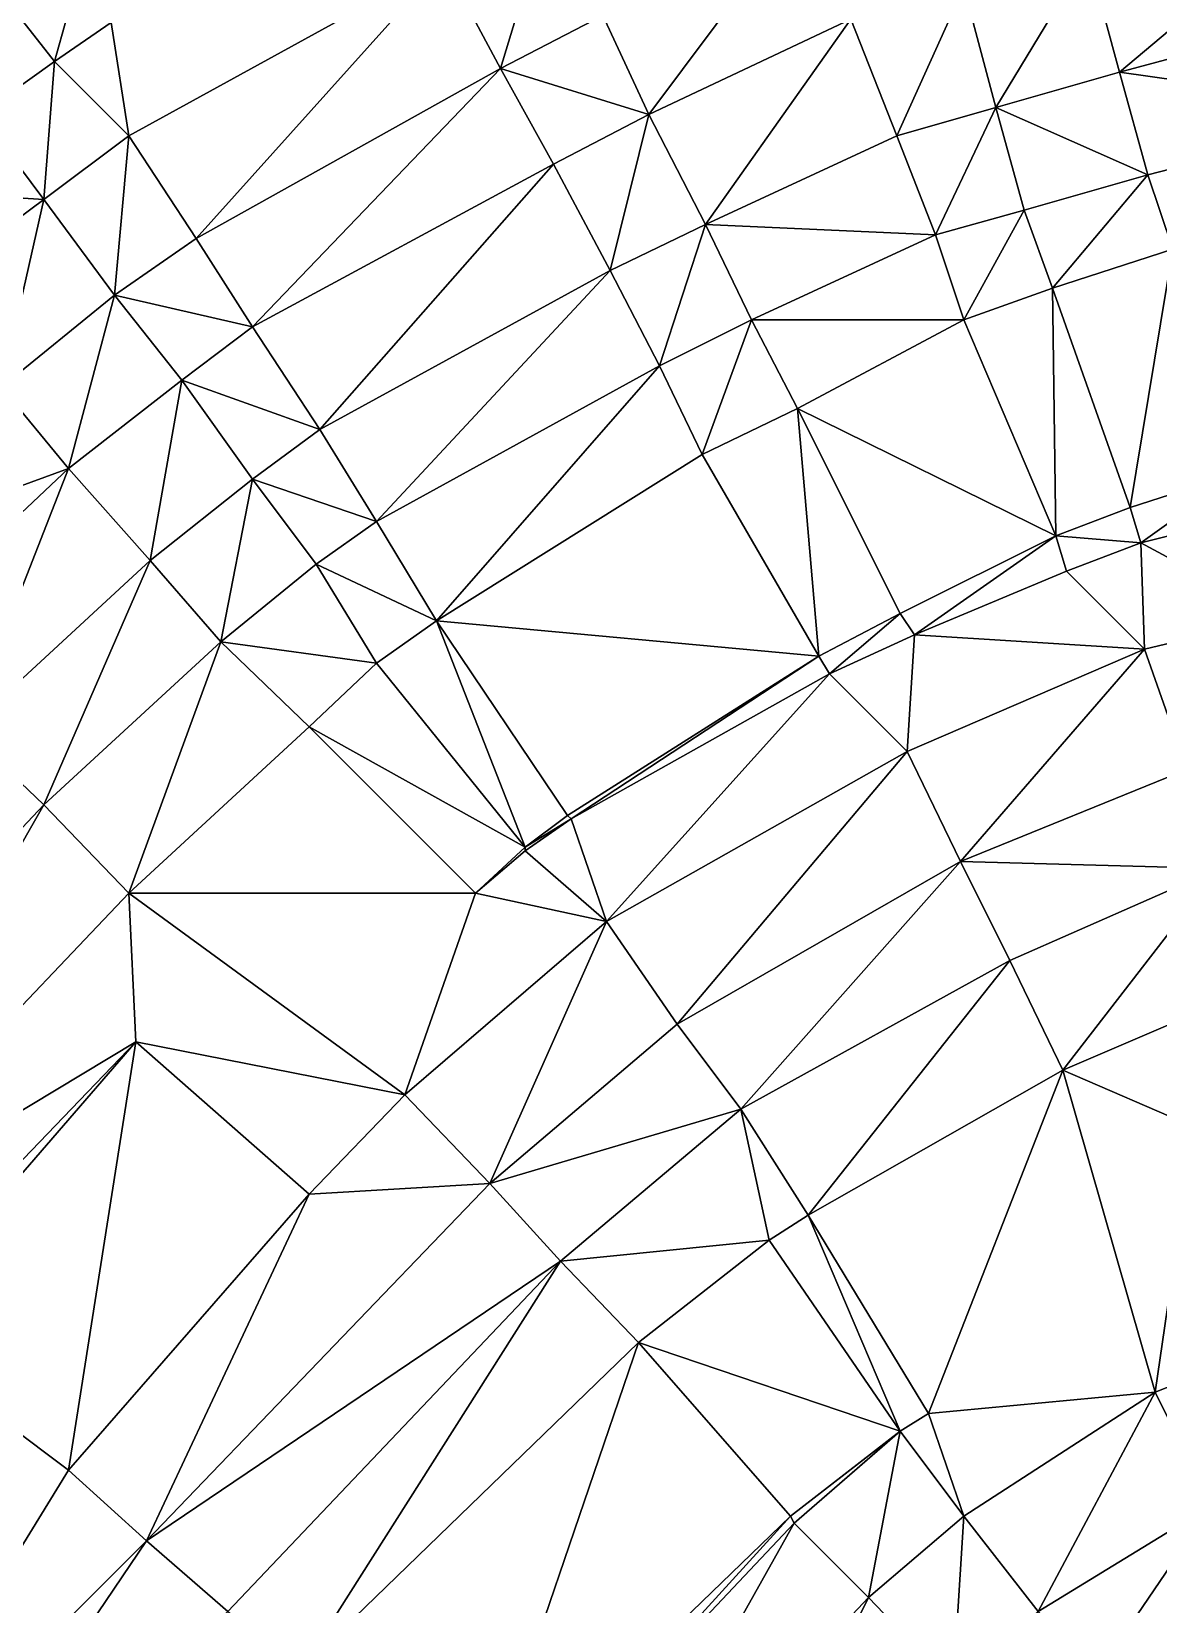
# Model space of a CAD drawing. Header units: millimetres. Extents: x 279405 to 280904, y 534349 to 535918.
# Drawn here: x 279911.7 to 280071, y 535338 to 535560.3 of the extents above; entities that cross this region are included whole.
import ezdxf

# ---------------------------------------------------------------- set-up
doc = ezdxf.new("R2010")
doc.units = ezdxf.units.MM
doc.layers.add('Карьер_конец_отработки', color=1, linetype='Continuous')

msp = doc.modelspace()

# ---------------------------------------------------------------- linework, layer by layer
at = {"layer": 'Карьер_конец_отработки', "color": 21, "true_color": 0xff914f}
for points in [[(280065.499989, 535554.500004, -110.000002), (280096.999989, 535581.000004, -80.000002), (280060.999989, 535571.000004, -80.000002), (280065.499989, 535554.500004, -110.000002)], [(280100.999989, 535564.000004, -110.000002), (280096.999989, 535581.000004, -80.000002), (280065.499989, 535554.500004, -110.000002), (280100.999989, 535564.000004, -110.000002)], [(279977.999989, 535555.000004, -80.000002), (279984.999989, 535578.000004, -50.000002), (279969.999989, 535570.000004, -50.000002), (279977.999989, 535555.000004, -80.000002)], [(279992.499989, 535562.500004, -80.000002), (279984.999989, 535578.000004, -50.000002), (279977.999989, 535555.000004, -80.000002), (279992.499989, 535562.500004, -80.000002)], [(279998.999989, 535548.500004, -80.000002), (280017.999989, 535574.000004, -80.000002), (279992.499989, 535562.500004, -80.000002), (279998.999989, 535548.500004, -80.000002)], [(280027.499989, 535562.000004, -80.000002), (280017.999989, 535574.000004, -80.000002), (279998.999989, 535548.500004, -80.000002), (280027.499989, 535562.000004, -80.000002)], [(279925.499989, 535545.500004, -50.000002), (279969.999989, 535570.000004, -50.000002), (279922.999989, 535561.500004, -50.000002), (279925.499989, 535545.500004, -50.000002)], [(279934.999989, 535531.000004, -80.000002), (279969.999989, 535570.000004, -50.000002), (279925.499989, 535545.500004, -50.000002), (279934.999989, 535531.000004, -80.000002)], [(279977.999989, 535555.000004, -80.000002), (279969.999989, 535570.000004, -50.000002), (279934.999989, 535531.000004, -80.000002), (279977.999989, 535555.000004, -80.000002)], [(280047.999989, 535549.500004, -110.000002), (280060.999989, 535571.000004, -80.000002), (280043.499989, 535566.500004, -80.000002), (280047.999989, 535549.500004, -110.000002)], [(280065.499989, 535554.500004, -110.000002), (280060.999989, 535571.000004, -80.000002), (280047.999989, 535549.500004, -110.000002), (280065.499989, 535554.500004, -110.000002)], [(279914.999989, 535556.000004, -50.000002), (279918.499989, 535568.500004, -35.199999), (279909.499989, 535563.000004, -34.399996), (279914.999989, 535556.000004, -50.000002)], [(279922.999989, 535561.500004, -50.000002), (279918.499989, 535568.500004, -35.199999), (279914.999989, 535556.000004, -50.000002), (279922.999989, 535561.500004, -50.000002)], [(280033.999989, 535545.500004, -110.000002), (280043.499989, 535566.500004, -80.000002), (280027.499989, 535562.000004, -80.000002), (280033.999989, 535545.500004, -110.000002)], [(280047.999989, 535549.500004, -110.000002), (280043.499989, 535566.500004, -80.000002), (280033.999989, 535545.500004, -110.000002), (280047.999989, 535549.500004, -110.000002)], [(279914.999989, 535556.000004, -50.000002), (279909.499989, 535563.000004, -34.399996), (279904.499989, 535548.500004, -50.000002), (279914.999989, 535556.000004, -50.000002)], [(279998.999989, 535548.500004, -80.000002), (279992.499989, 535562.500004, -80.000002), (279977.999989, 535555.000004, -80.000002), (279998.999989, 535548.500004, -80.000002)], [(280104.499989, 535549.000004, -110.000002), (280100.999989, 535564.000004, -110.000002), (280065.499989, 535554.500004, -110.000002), (280104.499989, 535549.000004, -110.000002)], [(279925.499989, 535545.500004, -50.000002), (279922.999989, 535561.500004, -50.000002), (279914.999989, 535556.000004, -50.000002), (279925.499989, 535545.500004, -50.000002)], [(280006.999989, 535533.000004, -110.000002), (280027.499989, 535562.000004, -80.000002), (279998.999989, 535548.500004, -80.000002), (280006.999989, 535533.000004, -110.000002)], [(280033.999989, 535545.500004, -110.000002), (280027.499989, 535562.000004, -80.000002), (280006.999989, 535533.000004, -110.000002), (280033.999989, 535545.500004, -110.000002)], [(279913.499989, 535536.500004, -50.000002), (279914.999989, 535556.000004, -50.000002), (279904.499989, 535548.500004, -50.000002), (279913.499989, 535536.500004, -50.000002)], [(279925.499989, 535545.500004, -50.000002), (279914.999989, 535556.000004, -50.000002), (279913.499989, 535536.500004, -50.000002), (279925.499989, 535545.500004, -50.000002)], [(279942.999989, 535518.500004, -80.000002), (279977.999989, 535555.000004, -80.000002), (279934.999989, 535531.000004, -80.000002), (279942.999989, 535518.500004, -80.000002)], [(279985.499989, 535541.500004, -80.000002), (279977.999989, 535555.000004, -80.000002), (279942.999989, 535518.500004, -80.000002), (279985.499989, 535541.500004, -80.000002)], [(279985.499989, 535541.500004, -80.000002), (279998.999989, 535548.500004, -80.000002), (279977.999989, 535555.000004, -80.000002), (279985.499989, 535541.500004, -80.000002)], [(280069.499989, 535540.000004, -110.000002), (280065.499989, 535554.500004, -110.000002), (280047.999989, 535549.500004, -110.000002), (280069.499989, 535540.000004, -110.000002)], [(280069.499989, 535540.000004, -110.000002), (280104.499989, 535549.000004, -110.000002), (280065.499989, 535554.500004, -110.000002), (280069.499989, 535540.000004, -110.000002)], [(280039.499989, 535531.500004, -110.000002), (280047.999989, 535549.500004, -110.000002), (280033.999989, 535545.500004, -110.000002), (280039.499989, 535531.500004, -110.000002)], [(280051.999989, 535535.000004, -110.000002), (280047.999989, 535549.500004, -110.000002), (280039.499989, 535531.500004, -110.000002), (280051.999989, 535535.000004, -110.000002)], [(280051.999989, 535535.000004, -110.000002), (280069.499989, 535540.000004, -110.000002), (280047.999989, 535549.500004, -110.000002), (280051.999989, 535535.000004, -110.000002)], [(279913.499989, 535536.500004, -50.000002), (279904.499989, 535548.500004, -50.000002), (279889.999989, 535538.000004, -50.000002), (279913.499989, 535536.500004, -50.000002)], [(279993.499989, 535526.500004, -110.000002), (279998.999989, 535548.500004, -80.000002), (279985.499989, 535541.500004, -80.000002), (279993.499989, 535526.500004, -110.000002)], [(280006.999989, 535533.000004, -110.000002), (279998.999989, 535548.500004, -80.000002), (279993.499989, 535526.500004, -110.000002), (280006.999989, 535533.000004, -110.000002)], [(280072.999989, 535529.500004, -129.470003), (280104.499989, 535549.000004, -110.000002), (280069.499989, 535540.000004, -110.000002), (280072.999989, 535529.500004, -129.470003)], [(279923.499989, 535523.000004, -80.000002), (279925.499989, 535545.500004, -50.000002), (279913.499989, 535536.500004, -50.000002), (279923.499989, 535523.000004, -80.000002)], [(279934.999989, 535531.000004, -80.000002), (279925.499989, 535545.500004, -50.000002), (279923.499989, 535523.000004, -80.000002), (279934.999989, 535531.000004, -80.000002)], [(280039.499989, 535531.500004, -110.000002), (280033.999989, 535545.500004, -110.000002), (280006.999989, 535533.000004, -110.000002), (280039.499989, 535531.500004, -110.000002)], [(279952.499989, 535504.000004, -110.000002), (279985.499989, 535541.500004, -80.000002), (279942.999989, 535518.500004, -80.000002), (279952.499989, 535504.000004, -110.000002)], [(279993.499989, 535526.500004, -110.000002), (279985.499989, 535541.500004, -80.000002), (279952.499989, 535504.000004, -110.000002), (279993.499989, 535526.500004, -110.000002)], [(280055.999989, 535524.000004, -130.899996), (280069.499989, 535540.000004, -110.000002), (280051.999989, 535535.000004, -110.000002), (280055.999989, 535524.000004, -130.899996)], [(280072.999989, 535529.500004, -129.470003), (280069.499989, 535540.000004, -110.000002), (280055.999989, 535524.000004, -130.899996), (280072.999989, 535529.500004, -129.470003)], [(279895.999989, 535523.500004, -50.000002), (279913.499989, 535536.500004, -50.000002), (279889.999989, 535538.000004, -50.000002), (279895.999989, 535523.500004, -50.000002)], [(279907.499989, 535510.000004, -80.000002), (279913.499989, 535536.500004, -50.000002), (279895.999989, 535523.500004, -50.000002), (279907.499989, 535510.000004, -80.000002)], [(279923.499989, 535523.000004, -80.000002), (279913.499989, 535536.500004, -50.000002), (279907.499989, 535510.000004, -80.000002), (279923.499989, 535523.000004, -80.000002)], [(280043.499989, 535519.500004, -131.809999), (280051.999989, 535535.000004, -110.000002), (280039.499989, 535531.500004, -110.000002), (280043.499989, 535519.500004, -131.809999)], [(280055.999989, 535524.000004, -130.899996), (280051.999989, 535535.000004, -110.000002), (280043.499989, 535519.500004, -131.809999), (280055.999989, 535524.000004, -130.899996)], [(280000.499989, 535513.000004, -110.000002), (280006.999989, 535533.000004, -110.000002), (279993.499989, 535526.500004, -110.000002), (280000.499989, 535513.000004, -110.000002)], [(280013.499989, 535519.500004, -110.000002), (280006.999989, 535533.000004, -110.000002), (280000.499989, 535513.000004, -110.000002), (280013.499989, 535519.500004, -110.000002)], [(280013.499989, 535519.500004, -110.000002), (280039.499989, 535531.500004, -110.000002), (280006.999989, 535533.000004, -110.000002), (280013.499989, 535519.500004, -110.000002)], [(280043.499989, 535519.500004, -131.809999), (280039.499989, 535531.500004, -110.000002), (280013.499989, 535519.500004, -110.000002), (280043.499989, 535519.500004, -131.809999)], [(279942.999989, 535518.500004, -80.000002), (279934.999989, 535531.000004, -80.000002), (279923.499989, 535523.000004, -80.000002), (279942.999989, 535518.500004, -80.000002)], [(280066.999989, 535493.000004, -130.899996), (280072.999989, 535529.500004, -129.470003), (280055.999989, 535524.000004, -130.899996), (280066.999989, 535493.000004, -130.899996)], [(280082.499989, 535498.000004, -129.470003), (280072.999989, 535529.500004, -129.470003), (280066.999989, 535493.000004, -130.899996), (280082.499989, 535498.000004, -129.470003)], [(279960.499989, 535491.000004, -110.000002), (279993.499989, 535526.500004, -110.000002), (279952.499989, 535504.000004, -110.000002), (279960.499989, 535491.000004, -110.000002)], [(280000.499989, 535513.000004, -110.000002), (279993.499989, 535526.500004, -110.000002), (279960.499989, 535491.000004, -110.000002), (280000.499989, 535513.000004, -110.000002)], [(279916.999989, 535498.500004, -80.000002), (279923.499989, 535523.000004, -80.000002), (279907.499989, 535510.000004, -80.000002), (279916.999989, 535498.500004, -80.000002)], [(279932.999989, 535511.000004, -80.000002), (279923.499989, 535523.000004, -80.000002), (279916.999989, 535498.500004, -80.000002), (279932.999989, 535511.000004, -80.000002)], [(279932.999989, 535511.000004, -80.000002), (279942.999989, 535518.500004, -80.000002), (279923.499989, 535523.000004, -80.000002), (279932.999989, 535511.000004, -80.000002)], [(280056.499989, 535489.000004, -131.809999), (280055.999989, 535524.000004, -130.899996), (280043.499989, 535519.500004, -131.809999), (280056.499989, 535489.000004, -131.809999)], [(280056.499989, 535489.000004, -131.809999), (280066.999989, 535493.000004, -130.899996), (280055.999989, 535524.000004, -130.899996), (280056.499989, 535489.000004, -131.809999)], [(279952.499989, 535504.000004, -110.000002), (279942.999989, 535518.500004, -80.000002), (279932.999989, 535511.000004, -80.000002), (279952.499989, 535504.000004, -110.000002)], [(280006.499989, 535500.500004, -134.959993), (280013.499989, 535519.500004, -110.000002), (280000.499989, 535513.000004, -110.000002), (280006.499989, 535500.500004, -134.959993)], [(280019.999989, 535507.000004, -133.839998), (280013.499989, 535519.500004, -110.000002), (280006.499989, 535500.500004, -134.959993), (280019.999989, 535507.000004, -133.839998)], [(280019.999989, 535507.000004, -133.839998), (280043.499989, 535519.500004, -131.809999), (280013.499989, 535519.500004, -110.000002), (280019.999989, 535507.000004, -133.839998)], [(280056.499989, 535489.000004, -131.809999), (280043.499989, 535519.500004, -131.809999), (280019.999989, 535507.000004, -133.839998), (280056.499989, 535489.000004, -131.809999)], [(279968.999989, 535477.000004, -138.550005), (280000.499989, 535513.000004, -110.000002), (279960.499989, 535491.000004, -110.000002), (279968.999989, 535477.000004, -138.550005)], [(280006.499989, 535500.500004, -134.959993), (280000.499989, 535513.000004, -110.000002), (279968.999989, 535477.000004, -138.550005), (280006.499989, 535500.500004, -134.959993)], [(279916.999989, 535498.500004, -80.000002), (279907.499989, 535510.000004, -80.000002), (279879.999989, 535485.000004, -80.000002), (279916.999989, 535498.500004, -80.000002)], [(279928.499989, 535485.500004, -110.000002), (279932.999989, 535511.000004, -80.000002), (279916.999989, 535498.500004, -80.000002), (279928.499989, 535485.500004, -110.000002)], [(279942.999989, 535497.000004, -110.000002), (279932.999989, 535511.000004, -80.000002), (279928.499989, 535485.500004, -110.000002), (279942.999989, 535497.000004, -110.000002)], [(279942.999989, 535497.000004, -110.000002), (279952.499989, 535504.000004, -110.000002), (279932.999989, 535511.000004, -80.000002), (279942.999989, 535497.000004, -110.000002)], [(280022.999989, 535472.000004, -134.959993), (280019.999989, 535507.000004, -133.839998), (280006.499989, 535500.500004, -134.959993), (280022.999989, 535472.000004, -134.959993)], [(280022.999989, 535472.000004, -134.959993), (280034.499989, 535478.000004, -133.839998), (280019.999989, 535507.000004, -133.839998), (280022.999989, 535472.000004, -134.959993)], [(280034.499989, 535478.000004, -133.839998), (280056.499989, 535489.000004, -131.809999), (280019.999989, 535507.000004, -133.839998), (280034.499989, 535478.000004, -133.839998)], [(279960.499989, 535491.000004, -110.000002), (279952.499989, 535504.000004, -110.000002), (279942.999989, 535497.000004, -110.000002), (279960.499989, 535491.000004, -110.000002)], [(280022.999989, 535472.000004, -134.959993), (280006.499989, 535500.500004, -134.959993), (279968.999989, 535477.000004, -138.550005), (280022.999989, 535472.000004, -134.959993)], [(279890.999989, 535474.000004, -80.000002), (279916.999989, 535498.500004, -80.000002), (279879.999989, 535485.000004, -80.000002), (279890.999989, 535474.000004, -80.000002)], [(279902.499989, 535461.500004, -110.000002), (279916.999989, 535498.500004, -80.000002), (279890.999989, 535474.000004, -80.000002), (279902.499989, 535461.500004, -110.000002)], [(279928.499989, 535485.500004, -110.000002), (279916.999989, 535498.500004, -80.000002), (279902.499989, 535461.500004, -110.000002), (279928.499989, 535485.500004, -110.000002)], [(279938.499989, 535474.000004, -110.000002), (279942.999989, 535497.000004, -110.000002), (279928.499989, 535485.500004, -110.000002), (279938.499989, 535474.000004, -110.000002)], [(279951.999989, 535485.000004, -110.000002), (279942.999989, 535497.000004, -110.000002), (279938.499989, 535474.000004, -110.000002), (279951.999989, 535485.000004, -110.000002)], [(279951.999989, 535485.000004, -110.000002), (279960.499989, 535491.000004, -110.000002), (279942.999989, 535497.000004, -110.000002), (279951.999989, 535485.000004, -110.000002)], [(280068.499989, 535488.000004, -140.000002), (280082.499989, 535498.000004, -129.470003), (280066.999989, 535493.000004, -130.899996), (280068.499989, 535488.000004, -140.000002)], [(280084.499989, 535492.000004, -140.000002), (280082.499989, 535498.000004, -129.470003), (280068.499989, 535488.000004, -140.000002), (280084.499989, 535492.000004, -140.000002)], [(280068.499989, 535488.000004, -140.000002), (280066.999989, 535493.000004, -130.899996), (280056.499989, 535489.000004, -131.809999), (280068.499989, 535488.000004, -140.000002)], [(280087.999989, 535477.500004, -140.000002), (280084.499989, 535492.000004, -140.000002), (280068.499989, 535488.000004, -140.000002), (280087.999989, 535477.500004, -140.000002)], [(279968.999989, 535477.000004, -138.550005), (279960.499989, 535491.000004, -110.000002), (279951.999989, 535485.000004, -110.000002), (279968.999989, 535477.000004, -138.550005)], [(280036.499989, 535475.000004, -140.000002), (280056.499989, 535489.000004, -131.809999), (280034.499989, 535478.000004, -133.839998), (280036.499989, 535475.000004, -140.000002)], [(280057.999989, 535484.000004, -140.000002), (280056.499989, 535489.000004, -131.809999), (280036.499989, 535475.000004, -140.000002), (280057.999989, 535484.000004, -140.000002)], [(280057.999989, 535484.000004, -140.000002), (280068.499989, 535488.000004, -140.000002), (280056.499989, 535489.000004, -131.809999), (280057.999989, 535484.000004, -140.000002)], [(280068.999989, 535473.000004, -140.000002), (280068.499989, 535488.000004, -140.000002), (280057.999989, 535484.000004, -140.000002), (280068.999989, 535473.000004, -140.000002)], [(280068.999989, 535473.000004, -140.000002), (280087.999989, 535477.500004, -140.000002), (280068.499989, 535488.000004, -140.000002), (280068.999989, 535473.000004, -140.000002)], [(279913.499989, 535451.000004, -110.000002), (279928.499989, 535485.500004, -110.000002), (279902.499989, 535461.500004, -110.000002), (279913.499989, 535451.000004, -110.000002)], [(279938.499989, 535474.000004, -110.000002), (279928.499989, 535485.500004, -110.000002), (279913.499989, 535451.000004, -110.000002), (279938.499989, 535474.000004, -110.000002)], [(279960.499989, 535471.000004, -139.190004), (279951.999989, 535485.000004, -110.000002), (279938.499989, 535474.000004, -110.000002), (279960.499989, 535471.000004, -139.190004)], [(279960.499989, 535471.000004, -139.190004), (279968.999989, 535477.000004, -138.550005), (279951.999989, 535485.000004, -110.000002), (279960.499989, 535471.000004, -139.190004)], [(280068.999989, 535473.000004, -140.000002), (280057.999989, 535484.000004, -140.000002), (280036.499989, 535475.000004, -140.000002), (280068.999989, 535473.000004, -140.000002)], [(279981.499989, 535445.000004, -139.190004), (279968.999989, 535477.000004, -138.550005), (279960.499989, 535471.000004, -139.190004), (279981.499989, 535445.000004, -139.190004)], [(279981.499989, 535445.000004, -139.190004), (279987.499989, 535449.500004, -138.550005), (279968.999989, 535477.000004, -138.550005), (279981.499989, 535445.000004, -139.190004)], [(279987.499989, 535449.500004, -138.550005), (280022.999989, 535472.000004, -134.959993), (279968.999989, 535477.000004, -138.550005), (279987.499989, 535449.500004, -138.550005)], [(280024.499989, 535469.500004, -140.000002), (280034.499989, 535478.000004, -133.839998), (280022.999989, 535472.000004, -134.959993), (280024.499989, 535469.500004, -140.000002)], [(280036.499989, 535475.000004, -140.000002), (280034.499989, 535478.000004, -133.839998), (280024.499989, 535469.500004, -140.000002), (280036.499989, 535475.000004, -140.000002)], [(280074.999989, 535456.000004, -169.999987), (280087.999989, 535477.500004, -140.000002), (280068.999989, 535473.000004, -140.000002), (280074.999989, 535456.000004, -169.999987)], [(279925.499989, 535438.500004, -140.000002), (279938.499989, 535474.000004, -110.000002), (279913.499989, 535451.000004, -110.000002), (279925.499989, 535438.500004, -140.000002)], [(279950.999989, 535462.000004, -140.000002), (279938.499989, 535474.000004, -110.000002), (279925.499989, 535438.500004, -140.000002), (279950.999989, 535462.000004, -140.000002)], [(279950.999989, 535462.000004, -140.000002), (279951.008168, 535462.007724, -139.9993), (279938.499989, 535474.000004, -110.000002), (279950.999989, 535462.000004, -140.000002)], [(279951.008168, 535462.007724, -139.9993), (279960.499989, 535471.000004, -139.190004), (279938.499989, 535474.000004, -110.000002), (279951.008168, 535462.007724, -139.9993)], [(280035.499989, 535458.500004, -140.000002), (280036.499989, 535475.000004, -140.000002), (280024.499989, 535469.500004, -140.000002), (280035.499989, 535458.500004, -140.000002)], [(280068.999989, 535473.000004, -140.000002), (280036.499989, 535475.000004, -140.000002), (280035.499989, 535458.500004, -140.000002), (280068.999989, 535473.000004, -140.000002)], [(279987.999989, 535449.000004, -140.000002), (280022.999989, 535472.000004, -134.959993), (279987.499989, 535449.500004, -138.550005), (279987.999989, 535449.000004, -140.000002)], [(280024.499989, 535469.500004, -140.000002), (280022.999989, 535472.000004, -134.959993), (279987.999989, 535449.000004, -140.000002), (280024.499989, 535469.500004, -140.000002)], [(280042.999989, 535443.000004, -169.999987), (280068.999989, 535473.000004, -140.000002), (280035.499989, 535458.500004, -140.000002), (280042.999989, 535443.000004, -169.999987)], [(280074.999989, 535456.000004, -169.999987), (280068.999989, 535473.000004, -140.000002), (280042.999989, 535443.000004, -169.999987), (280074.999989, 535456.000004, -169.999987)], [(279981.499989, 535445.000004, -139.190004), (279960.499989, 535471.000004, -139.190004), (279951.008168, 535462.007724, -139.9993), (279981.499989, 535445.000004, -139.190004)], [(279992.999989, 535434.500004, -140.000002), (280024.499989, 535469.500004, -140.000002), (279987.999989, 535449.000004, -140.000002), (279992.999989, 535434.500004, -140.000002)], [(280035.499989, 535458.500004, -140.000002), (280024.499989, 535469.500004, -140.000002), (279992.999989, 535434.500004, -140.000002), (280035.499989, 535458.500004, -140.000002)], [(279913.499989, 535451.000004, -110.000002), (279902.499989, 535461.500004, -110.000002), (279863.999989, 535398.500004, -110.000002), (279913.499989, 535451.000004, -110.000002)], [(279974.499989, 535438.500004, -140.000002), (279950.999989, 535462.000004, -140.000002), (279925.499989, 535438.500004, -140.000002), (279974.499989, 535438.500004, -140.000002)], [(279974.499989, 535438.500004, -140.000002), (279951.008168, 535462.007724, -139.9993), (279950.999989, 535462.000004, -140.000002), (279974.499989, 535438.500004, -140.000002)], [(279974.499989, 535438.500004, -140.000002), (279981.499989, 535445.000004, -139.190004), (279951.008168, 535462.007724, -139.9993), (279974.499989, 535438.500004, -140.000002)], [(280002.999989, 535420.000004, -169.999987), (280035.499989, 535458.500004, -140.000002), (279992.999989, 535434.500004, -140.000002), (280002.999989, 535420.000004, -169.999987)], [(280042.999989, 535443.000004, -169.999987), (280035.499989, 535458.500004, -140.000002), (280002.999989, 535420.000004, -169.999987), (280042.999989, 535443.000004, -169.999987)], [(280079.499989, 535442.000004, -169.999987), (280074.999989, 535456.000004, -169.999987), (280042.999989, 535443.000004, -169.999987), (280079.499989, 535442.000004, -169.999987)], [(279877.499989, 535388.000004, -140.000002), (279913.499989, 535451.000004, -110.000002), (279863.999989, 535398.500004, -110.000002), (279877.499989, 535388.000004, -140.000002)], [(279925.499989, 535438.500004, -140.000002), (279913.499989, 535451.000004, -110.000002), (279877.499989, 535388.000004, -140.000002), (279925.499989, 535438.500004, -140.000002)], [(279987.999989, 535449.000004, -140.000002), (279987.499989, 535449.500004, -138.550005), (279981.499989, 535445.000004, -139.190004), (279987.999989, 535449.000004, -140.000002)], [(279981.499989, 535444.500004, -140.000002), (279987.999989, 535449.000004, -140.000002), (279981.499989, 535445.000004, -139.190004), (279981.499989, 535444.500004, -140.000002)], [(279992.999989, 535434.500004, -140.000002), (279987.999989, 535449.000004, -140.000002), (279981.499989, 535444.500004, -140.000002), (279992.999989, 535434.500004, -140.000002)], [(279981.499989, 535444.500004, -140.000002), (279981.499989, 535445.000004, -139.190004), (279974.499989, 535438.500004, -140.000002), (279981.499989, 535444.500004, -140.000002)], [(279992.999989, 535434.500004, -140.000002), (279981.499989, 535444.500004, -140.000002), (279974.499989, 535438.500004, -140.000002), (279992.999989, 535434.500004, -140.000002)], [(280011.999989, 535408.000004, -169.999987), (280042.999989, 535443.000004, -169.999987), (280002.999989, 535420.000004, -169.999987), (280011.999989, 535408.000004, -169.999987)], [(280049.999989, 535429.000004, -169.999987), (280042.999989, 535443.000004, -169.999987), (280011.999989, 535408.000004, -169.999987), (280049.999989, 535429.000004, -169.999987)], [(280049.999989, 535429.000004, -169.999987), (280079.499989, 535442.000004, -169.999987), (280042.999989, 535443.000004, -169.999987), (280049.999989, 535429.000004, -169.999987)], [(280057.499989, 535413.500004, -199.999987), (280079.499989, 535442.000004, -169.999987), (280049.999989, 535429.000004, -169.999987), (280057.499989, 535413.500004, -199.999987)], [(280085.499989, 535425.500004, -199.999987), (280079.499989, 535442.000004, -169.999987), (280057.499989, 535413.500004, -199.999987), (280085.499989, 535425.500004, -199.999987)], [(279926.499989, 535417.500004, -140.000002), (279925.499989, 535438.500004, -140.000002), (279877.499989, 535388.000004, -140.000002), (279926.499989, 535417.500004, -140.000002)], [(279926.499989, 535417.500004, -140.000002), (279964.499989, 535410.000004, -140.000002), (279925.499989, 535438.500004, -140.000002), (279926.499989, 535417.500004, -140.000002)], [(279964.499989, 535410.000004, -140.000002), (279974.499989, 535438.500004, -140.000002), (279925.499989, 535438.500004, -140.000002), (279964.499989, 535410.000004, -140.000002)], [(279992.999989, 535434.500004, -140.000002), (279974.499989, 535438.500004, -140.000002), (279964.499989, 535410.000004, -140.000002), (279992.999989, 535434.500004, -140.000002)], [(279976.499989, 535397.500004, -169.999987), (279992.999989, 535434.500004, -140.000002), (279964.499989, 535410.000004, -140.000002), (279976.499989, 535397.500004, -169.999987)], [(280002.999989, 535420.000004, -169.999987), (279992.999989, 535434.500004, -140.000002), (279976.499989, 535397.500004, -169.999987), (280002.999989, 535420.000004, -169.999987)], [(280021.499989, 535393.000004, -199.999987), (280049.999989, 535429.000004, -169.999987), (280011.999989, 535408.000004, -169.999987), (280021.499989, 535393.000004, -199.999987)], [(280057.499989, 535413.500004, -199.999987), (280049.999989, 535429.000004, -169.999987), (280021.499989, 535393.000004, -199.999987), (280057.499989, 535413.500004, -199.999987)], [(280075.999989, 535405.500004, -199.999987), (280085.499989, 535425.500004, -199.999987), (280057.499989, 535413.500004, -199.999987), (280075.999989, 535405.500004, -199.999987)], [(280011.999989, 535408.000004, -169.999987), (280002.999989, 535420.000004, -169.999987), (279976.499989, 535397.500004, -169.999987), (280011.999989, 535408.000004, -169.999987)], [(279888.999989, 535378.500004, -140.000002), (279926.499989, 535417.500004, -140.000002), (279877.499989, 535388.000004, -140.000002), (279888.999989, 535378.500004, -140.000002)], [(279890.999989, 535376.500004, -144.42), (279926.499989, 535417.500004, -140.000002), (279888.999989, 535378.500004, -140.000002), (279890.999989, 535376.500004, -144.42)], [(279916.999989, 535357.000004, -144.42), (279926.499989, 535417.500004, -140.000002), (279890.999989, 535376.500004, -144.42), (279916.999989, 535357.000004, -144.42)], [(279950.999989, 535396.000004, -140.000002), (279926.499989, 535417.500004, -140.000002), (279916.999989, 535357.000004, -144.42), (279950.999989, 535396.000004, -140.000002)], [(279950.999989, 535396.000004, -140.000002), (279964.499989, 535410.000004, -140.000002), (279926.499989, 535417.500004, -140.000002), (279950.999989, 535396.000004, -140.000002)], [(280038.499989, 535365.000004, -199.999987), (280057.499989, 535413.500004, -199.999987), (280021.499989, 535393.000004, -199.999987), (280038.499989, 535365.000004, -199.999987)], [(280070.499989, 535368.000004, -199.999987), (280057.499989, 535413.500004, -199.999987), (280038.499989, 535365.000004, -199.999987), (280070.499989, 535368.000004, -199.999987)], [(280070.499989, 535368.000004, -199.999987), (280075.999989, 535405.500004, -199.999987), (280057.499989, 535413.500004, -199.999987), (280070.499989, 535368.000004, -199.999987)], [(279976.499989, 535397.500004, -169.999987), (279964.499989, 535410.000004, -140.000002), (279950.999989, 535396.000004, -140.000002), (279976.499989, 535397.500004, -169.999987)], [(279986.499989, 535386.500004, -169.999987), (280011.999989, 535408.000004, -169.999987), (279976.499989, 535397.500004, -169.999987), (279986.499989, 535386.500004, -169.999987)], [(280015.999989, 535389.500004, -199.599993), (280011.999989, 535408.000004, -169.999987), (279986.499989, 535386.500004, -169.999987), (280015.999989, 535389.500004, -199.599993)], [(280015.999989, 535389.500004, -199.599993), (280021.499989, 535393.000004, -199.999987), (280011.999989, 535408.000004, -169.999987), (280015.999989, 535389.500004, -199.599993)], [(280086.999989, 535374.500004, -199.999987), (280075.999989, 535405.500004, -199.999987), (280070.499989, 535368.000004, -199.999987), (280086.999989, 535374.500004, -199.999987)], [(279927.999989, 535347.000004, -169.999987), (279950.999989, 535396.000004, -140.000002), (279916.999989, 535357.000004, -144.42), (279927.999989, 535347.000004, -169.999987)], [(279986.499989, 535386.500004, -169.999987), (279976.499989, 535397.500004, -169.999987), (279927.999989, 535347.000004, -169.999987), (279986.499989, 535386.500004, -169.999987)], [(279976.499989, 535397.500004, -169.999987), (279950.999989, 535396.000004, -140.000002), (279927.999989, 535347.000004, -169.999987), (279976.499989, 535397.500004, -169.999987)], [(280034.499989, 535362.500004, -199.999987), (280021.499989, 535393.000004, -199.999987), (280015.999989, 535389.500004, -199.599993), (280034.499989, 535362.500004, -199.999987)], [(280034.499989, 535362.500004, -199.999987), (280038.499989, 535365.000004, -199.999987), (280021.499989, 535393.000004, -199.999987), (280034.499989, 535362.500004, -199.999987)], [(279997.499989, 535375.000004, -197.879991), (280015.999989, 535389.500004, -199.599993), (279986.499989, 535386.500004, -169.999987), (279997.499989, 535375.000004, -197.879991)], [(280034.499989, 535362.500004, -199.999987), (280015.999989, 535389.500004, -199.599993), (279997.499989, 535375.000004, -197.879991), (280034.499989, 535362.500004, -199.999987)], [(279939.499989, 535337.000004, -169.999987), (279986.499989, 535386.500004, -169.999987), (279927.999989, 535347.000004, -169.999987), (279939.499989, 535337.000004, -169.999987)], [(279949.999989, 535329.000004, -192.560015), (279986.499989, 535386.500004, -169.999987), (279939.499989, 535337.000004, -169.999987), (279949.999989, 535329.000004, -192.560015)], [(279997.499989, 535375.000004, -197.879991), (279986.499989, 535386.500004, -169.999987), (279949.999989, 535329.000004, -192.560015), (279997.499989, 535375.000004, -197.879991)], [(279916.999989, 535357.000004, -144.42), (279890.999989, 535376.500004, -144.42), (279883.499989, 535302.500004, -149.67), (279916.999989, 535357.000004, -144.42)], [(279974.499989, 535307.500004, -192.560015), (279997.499989, 535375.000004, -197.879991), (279949.999989, 535329.000004, -192.560015), (279974.499989, 535307.500004, -192.560015)], [(280018.999989, 535350.500004, -197.879991), (279997.499989, 535375.000004, -197.879991), (279974.499989, 535307.500004, -192.560015), (280018.999989, 535350.500004, -197.879991)], [(280018.999989, 535350.500004, -197.879991), (280034.499989, 535362.500004, -199.999987), (279997.499989, 535375.000004, -197.879991), (280018.999989, 535350.500004, -197.879991)], [(280078.499989, 535352.000004, -229.999987), (280086.999989, 535374.500004, -199.999987), (280070.499989, 535368.000004, -199.999987), (280078.499989, 535352.000004, -229.999987)], [(280043.499989, 535350.500004, -199.999987), (280070.499989, 535368.000004, -199.999987), (280038.499989, 535365.000004, -199.999987), (280043.499989, 535350.500004, -199.999987)], [(280053.999989, 535337.000004, -229.999987), (280070.499989, 535368.000004, -199.999987), (280043.499989, 535350.500004, -199.999987), (280053.999989, 535337.000004, -229.999987)], [(280078.499989, 535352.000004, -229.999987), (280070.499989, 535368.000004, -199.999987), (280053.999989, 535337.000004, -229.999987), (280078.499989, 535352.000004, -229.999987)], [(280043.499989, 535350.500004, -199.999987), (280038.499989, 535365.000004, -199.999987), (280034.499989, 535362.500004, -199.599993), (280043.499989, 535350.500004, -199.999987)], [(280038.499989, 535365.000004, -199.999987), (280034.499989, 535362.500004, -199.999987), (280034.499989, 535362.500004, -199.599993), (280038.499989, 535365.000004, -199.999987)], [(280034.463368, 535362.469822, -199.798113), (280034.499989, 535362.500004, -199.999987), (280018.999989, 535350.500004, -197.879991), (280034.463368, 535362.469822, -199.798113)], [(280019.499989, 535349.500004, -199.999987), (280034.463368, 535362.469822, -199.798113), (280018.999989, 535350.500004, -197.879991), (280019.499989, 535349.500004, -199.999987)], [(280029.999989, 535339.000004, -199.999987), (280034.499989, 535362.500004, -199.599993), (280019.499989, 535349.500004, -199.999987), (280029.999989, 535339.000004, -199.999987)], [(280034.499989, 535362.500004, -199.599993), (280034.463368, 535362.469822, -199.798113), (280019.499989, 535349.500004, -199.999987), (280034.499989, 535362.500004, -199.599993)], [(280043.499989, 535350.500004, -199.999987), (280034.499989, 535362.500004, -199.599993), (280029.999989, 535339.000004, -199.999987), (280043.499989, 535350.500004, -199.999987)], [(280034.499989, 535362.500004, -199.999987), (280034.463368, 535362.469822, -199.798113), (280034.499989, 535362.500004, -199.599993), (280034.499989, 535362.500004, -199.999987)], [(279927.999989, 535347.000004, -169.999987), (279916.999989, 535357.000004, -144.42), (279883.499989, 535302.500004, -149.67), (279927.999989, 535347.000004, -169.999987)], [(280061.499989, 535327.000004, -229.999987), (280078.499989, 535352.000004, -229.999987), (280053.999989, 535337.000004, -229.999987), (280061.499989, 535327.000004, -229.999987)], [(280083.999989, 535341.500004, -229.999987), (280078.499989, 535352.000004, -229.999987), (280061.499989, 535327.000004, -229.999987), (280083.999989, 535341.500004, -229.999987)], [(279977.999989, 535305.500004, -199.999987), (280018.999989, 535350.500004, -197.879991), (279974.499989, 535307.500004, -192.560015), (279977.999989, 535305.500004, -199.999987)], [(280019.499989, 535349.500004, -199.999987), (280018.999989, 535350.500004, -197.879991), (279977.999989, 535305.500004, -199.999987), (280019.499989, 535349.500004, -199.999987)], [(279989.499989, 535296.000004, -199.999987), (280019.499989, 535349.500004, -199.999987), (279977.999989, 535305.500004, -199.999987), (279989.499989, 535296.000004, -199.999987)], [(280029.999989, 535339.000004, -199.999987), (280019.499989, 535349.500004, -199.999987), (279989.499989, 535296.000004, -199.999987), (280029.999989, 535339.000004, -199.999987)], [(280041.999989, 535326.500004, -229.999987), (280043.499989, 535350.500004, -199.999987), (280029.999989, 535339.000004, -199.999987), (280041.999989, 535326.500004, -229.999987)], [(280053.999989, 535337.000004, -229.999987), (280043.499989, 535350.500004, -199.999987), (280041.999989, 535326.500004, -229.999987), (280053.999989, 535337.000004, -229.999987)], [(279893.499989, 535296.000004, -169.999987), (279927.999989, 535347.000004, -169.999987), (279883.499989, 535302.500004, -149.67), (279893.499989, 535296.000004, -169.999987)], [(279939.499989, 535337.000004, -169.999987), (279927.999989, 535347.000004, -169.999987), (279893.499989, 535296.000004, -169.999987), (279939.499989, 535337.000004, -169.999987)], [(280071.499989, 535313.500004, -259.999987), (280083.999989, 535341.500004, -229.999987), (280061.499989, 535327.000004, -229.999987), (280071.499989, 535313.500004, -259.999987)], [(280003.499989, 535285.500004, -229.999987), (280029.999989, 535339.000004, -199.999987), (279989.499989, 535296.000004, -199.999987), (280003.499989, 535285.500004, -229.999987)], [(280041.999989, 535326.500004, -229.999987), (280029.999989, 535339.000004, -199.999987), (280003.499989, 535285.500004, -229.999987), (280041.999989, 535326.500004, -229.999987)]]:
    msp.add_3dface(points, dxfattribs=at)

doc.saveas('drawing.dxf')
